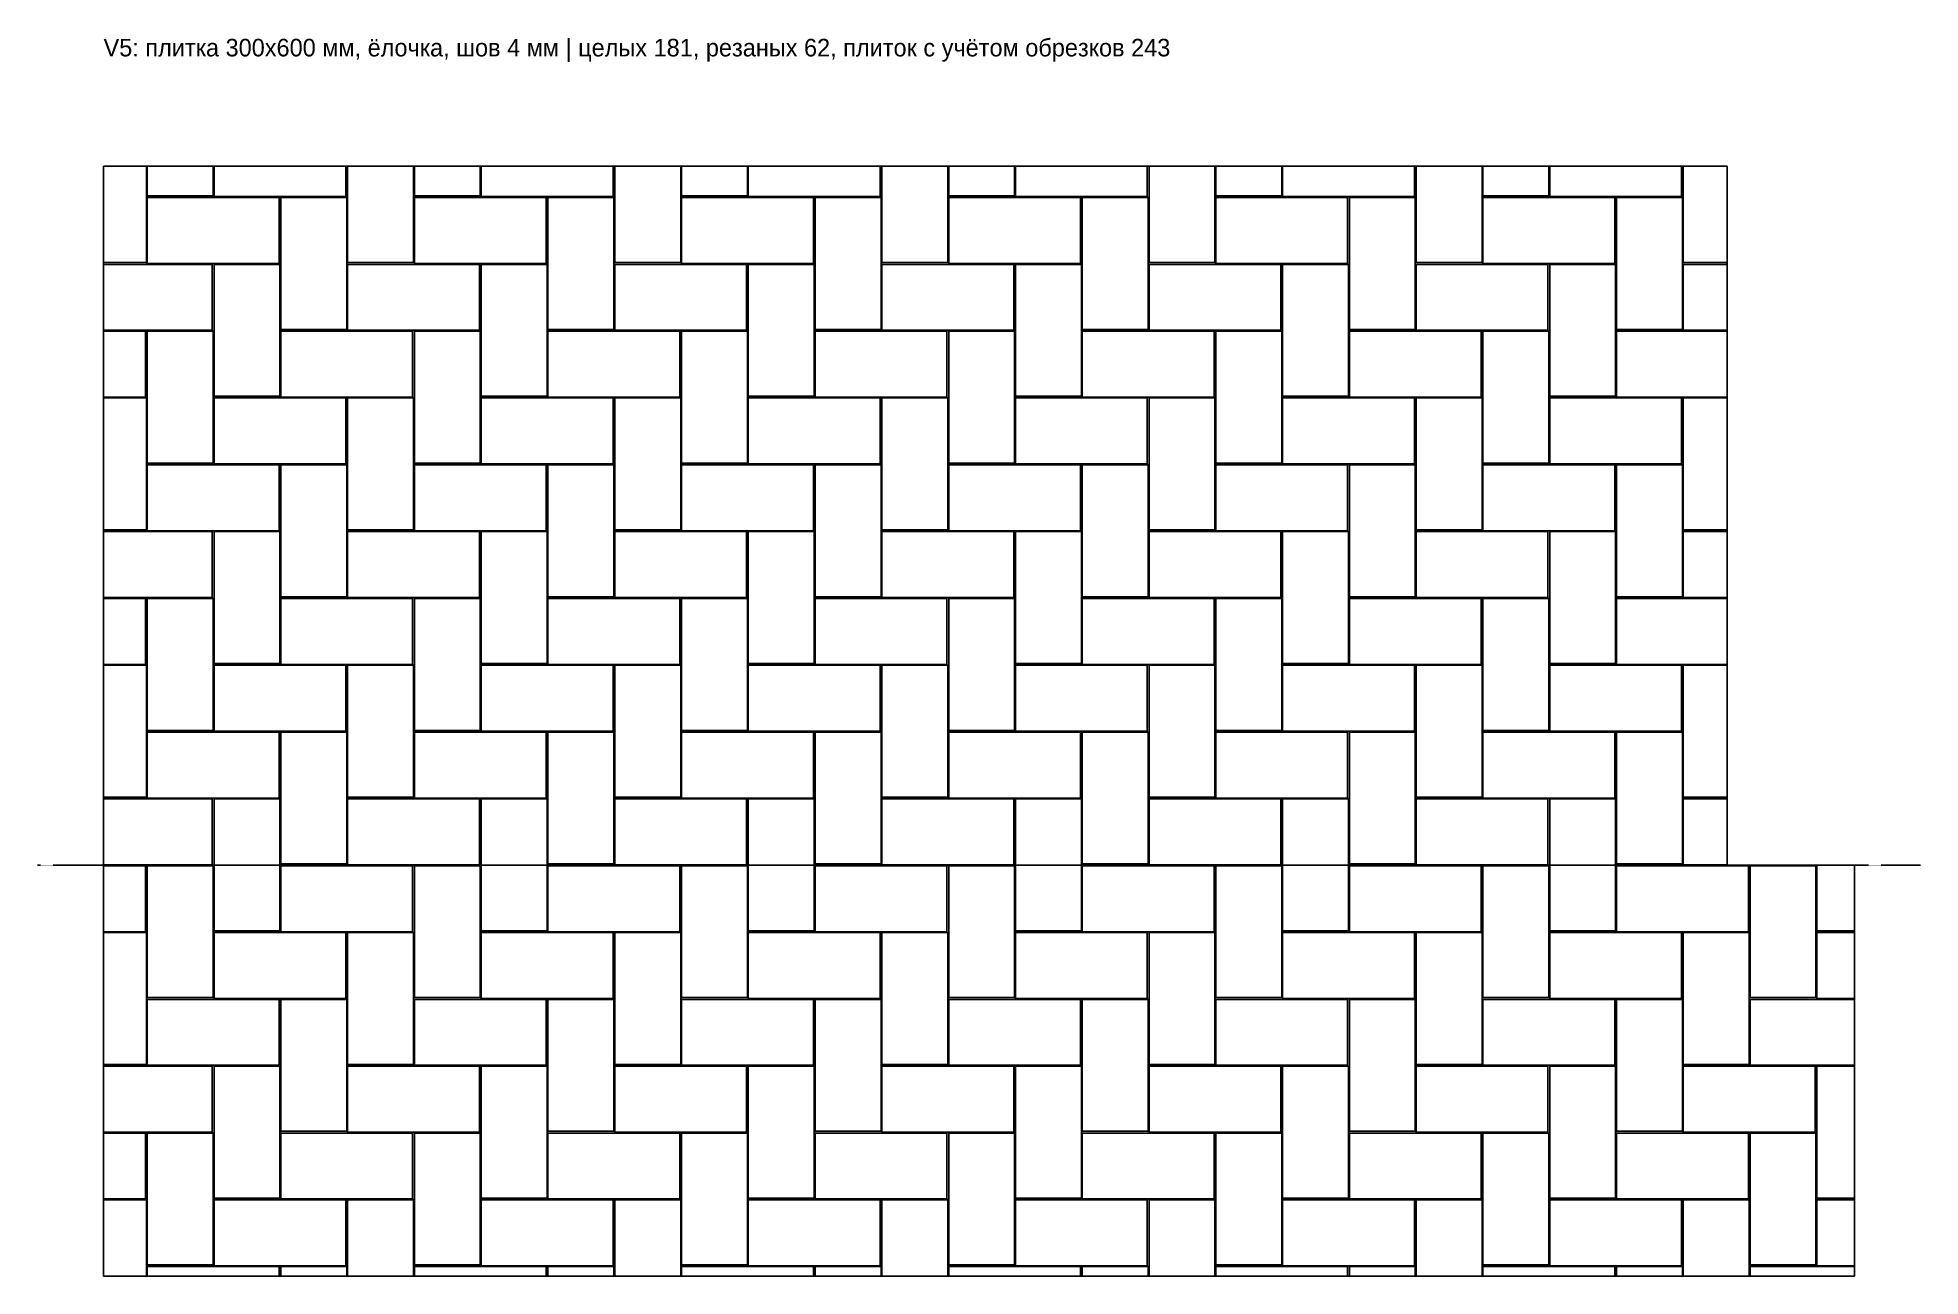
# Model space of a CAD drawing. Header units: millimetres. Extents: x -300 to 8270, y -1870 to 3765.
import ezdxf

# ---------------------------------------------------------------- set-up
doc = ezdxf.new("R2010")
doc.units = ezdxf.units.MM
doc.linetypes.add('DASHED', pattern=[1.524, 1.27, -0.254])
for name, color, linetype in [('KONTUR', 7, 'Continuous'), ('PLITKA_CEL', 8, 'Continuous'), ('PLITKA_MELK', 1, 'Continuous'), ('PLITKA_REZ', 2, 'Continuous'), ('STYK', 1, 'Continuous'), ('TEKST', 3, 'Continuous'), ('ZONY', 5, 'Continuous')]:
    doc.layers.add(name, color=color, linetype=linetype)

msp = doc.modelspace()

# ---------------------------------------------------------------- linework, layer by layer
at = {"layer": 'KONTUR'}
msp.add_lwpolyline([(7970, 0), (7970, -1870), (0, -1870), (0, 0), (0, 3180), (7390, 3180), (7390, 0), (7970, 0)], close=True, dxfattribs=at)
at = {"layer": 'PLITKA_CEL'}
for points in [[(199, 2738), (199, 3038), (799, 3038), (799, 2738), (199, 2738)], [(807, 2438), (807, 3038), (1107, 3038), (1107, 2438), (807, 2438)], [(1415, 2738), (1415, 3038), (2015, 3038), (2015, 2738), (1415, 2738)], [(2023, 2438), (2023, 3038), (2323, 3038), (2323, 2438), (2023, 2438)], [(2631, 2738), (2631, 3038), (3231, 3038), (3231, 2738), (2631, 2738)], [(3239, 2438), (3239, 3038), (3539, 3038), (3539, 2438), (3239, 2438)], [(3847, 2738), (3847, 3038), (4447, 3038), (4447, 2738), (3847, 2738)], [(4455, 2438), (4455, 3038), (4755, 3038), (4755, 2438), (4455, 2438)], [(5063, 2738), (5063, 3038), (5663, 3038), (5663, 2738), (5063, 2738)], [(5671, 2438), (5671, 3038), (5971, 3038), (5971, 2438), (5671, 2438)], [(6279, 2738), (6279, 3038), (6879, 3038), (6879, 2738), (6279, 2738)], [(6887, 2438), (6887, 3038), (7187, 3038), (7187, 2438), (6887, 2438)], [(503, 2134), (503, 2734), (803, 2734), (803, 2134), (503, 2134)], [(1111, 2434), (1111, 2734), (1711, 2734), (1711, 2434), (1111, 2434)], [(1719, 2134), (1719, 2734), (2019, 2734), (2019, 2134), (1719, 2134)], [(2327, 2434), (2327, 2734), (2927, 2734), (2927, 2434), (2327, 2434)], [(2935, 2134), (2935, 2734), (3235, 2734), (3235, 2134), (2935, 2134)], [(3543, 2434), (3543, 2734), (4143, 2734), (4143, 2434), (3543, 2434)], [(4151, 2134), (4151, 2734), (4451, 2734), (4451, 2134), (4151, 2134)], [(4759, 2434), (4759, 2734), (5359, 2734), (5359, 2434), (4759, 2434)], [(5367, 2134), (5367, 2734), (5667, 2734), (5667, 2134), (5367, 2134)], [(5975, 2434), (5975, 2734), (6575, 2734), (6575, 2434), (5975, 2434)], [(6583, 2134), (6583, 2734), (6883, 2734), (6883, 2134), (6583, 2134)], [(199, 1830), (199, 2430), (499, 2430), (499, 1830), (199, 1830)], [(807, 2130), (807, 2430), (1407, 2430), (1407, 2130), (807, 2130)], [(1415, 1830), (1415, 2430), (1715, 2430), (1715, 1830), (1415, 1830)], [(2023, 2130), (2023, 2430), (2623, 2430), (2623, 2130), (2023, 2130)], [(2631, 1830), (2631, 2430), (2931, 2430), (2931, 1830), (2631, 1830)], [(3239, 2130), (3239, 2430), (3839, 2430), (3839, 2130), (3239, 2130)], [(3847, 1830), (3847, 2430), (4147, 2430), (4147, 1830), (3847, 1830)], [(4455, 2130), (4455, 2430), (5055, 2430), (5055, 2130), (4455, 2130)], [(5063, 1830), (5063, 2430), (5363, 2430), (5363, 1830), (5063, 1830)], [(5671, 2130), (5671, 2430), (6271, 2430), (6271, 2130), (5671, 2130)], [(6279, 1830), (6279, 2430), (6579, 2430), (6579, 1830), (6279, 1830)], [(503, 1826), (503, 2126), (1103, 2126), (1103, 1826), (503, 1826)], [(1111, 1526), (1111, 2126), (1411, 2126), (1411, 1526), (1111, 1526)], [(1719, 1826), (1719, 2126), (2319, 2126), (2319, 1826), (1719, 1826)], [(2327, 1526), (2327, 2126), (2627, 2126), (2627, 1526), (2327, 1526)], [(2935, 1826), (2935, 2126), (3535, 2126), (3535, 1826), (2935, 1826)], [(3543, 1526), (3543, 2126), (3843, 2126), (3843, 1526), (3543, 1526)], [(4151, 1826), (4151, 2126), (4751, 2126), (4751, 1826), (4151, 1826)], [(4759, 1526), (4759, 2126), (5059, 2126), (5059, 1526), (4759, 1526)], [(5367, 1826), (5367, 2126), (5967, 2126), (5967, 1826), (5367, 1826)], [(5975, 1526), (5975, 2126), (6275, 2126), (6275, 1526), (5975, 1526)], [(6583, 1826), (6583, 2126), (7183, 2126), (7183, 1826), (6583, 1826)], [(199, 1522), (199, 1822), (799, 1822), (799, 1522), (199, 1522)], [(807, 1222), (807, 1822), (1107, 1822), (1107, 1222), (807, 1222)], [(1415, 1522), (1415, 1822), (2015, 1822), (2015, 1522), (1415, 1522)], [(2023, 1222), (2023, 1822), (2323, 1822), (2323, 1222), (2023, 1222)], [(2631, 1522), (2631, 1822), (3231, 1822), (3231, 1522), (2631, 1522)], [(3239, 1222), (3239, 1822), (3539, 1822), (3539, 1222), (3239, 1222)], [(3847, 1522), (3847, 1822), (4447, 1822), (4447, 1522), (3847, 1522)], [(4455, 1222), (4455, 1822), (4755, 1822), (4755, 1222), (4455, 1222)], [(5063, 1522), (5063, 1822), (5663, 1822), (5663, 1522), (5063, 1522)], [(5671, 1222), (5671, 1822), (5971, 1822), (5971, 1222), (5671, 1222)], [(6279, 1522), (6279, 1822), (6879, 1822), (6879, 1522), (6279, 1522)], [(6887, 1222), (6887, 1822), (7187, 1822), (7187, 1222), (6887, 1222)], [(503, 918), (503, 1518), (803, 1518), (803, 918), (503, 918)], [(1111, 1218), (1111, 1518), (1711, 1518), (1711, 1218), (1111, 1218)], [(1719, 918), (1719, 1518), (2019, 1518), (2019, 918), (1719, 918)], [(2327, 1218), (2327, 1518), (2927, 1518), (2927, 1218), (2327, 1218)], [(2935, 918), (2935, 1518), (3235, 1518), (3235, 918), (2935, 918)], [(3543, 1218), (3543, 1518), (4143, 1518), (4143, 1218), (3543, 1218)], [(4151, 918), (4151, 1518), (4451, 1518), (4451, 918), (4151, 918)], [(4759, 1218), (4759, 1518), (5359, 1518), (5359, 1218), (4759, 1218)], [(5367, 918), (5367, 1518), (5667, 1518), (5667, 918), (5367, 918)], [(5975, 1218), (5975, 1518), (6575, 1518), (6575, 1218), (5975, 1218)], [(6583, 918), (6583, 1518), (6883, 1518), (6883, 918), (6583, 918)], [(199, 614), (199, 1214), (499, 1214), (499, 614), (199, 614)], [(807, 914), (807, 1214), (1407, 1214), (1407, 914), (807, 914)], [(1415, 614), (1415, 1214), (1715, 1214), (1715, 614), (1415, 614)], [(2023, 914), (2023, 1214), (2623, 1214), (2623, 914), (2023, 914)], [(2631, 614), (2631, 1214), (2931, 1214), (2931, 614), (2631, 614)], [(3239, 914), (3239, 1214), (3839, 1214), (3839, 914), (3239, 914)], [(3847, 614), (3847, 1214), (4147, 1214), (4147, 614), (3847, 614)], [(4455, 914), (4455, 1214), (5055, 1214), (5055, 914), (4455, 914)], [(5063, 614), (5063, 1214), (5363, 1214), (5363, 614), (5063, 614)], [(5671, 914), (5671, 1214), (6271, 1214), (6271, 914), (5671, 914)], [(6279, 614), (6279, 1214), (6579, 1214), (6579, 614), (6279, 614)], [(503, 610), (503, 910), (1103, 910), (1103, 610), (503, 610)], [(1111, 310), (1111, 910), (1411, 910), (1411, 310), (1111, 310)], [(1719, 610), (1719, 910), (2319, 910), (2319, 610), (1719, 610)], [(2327, 310), (2327, 910), (2627, 910), (2627, 310), (2327, 310)], [(2935, 610), (2935, 910), (3535, 910), (3535, 610), (2935, 610)], [(3543, 310), (3543, 910), (3843, 910), (3843, 310), (3543, 310)], [(4151, 610), (4151, 910), (4751, 910), (4751, 610), (4151, 610)], [(4759, 310), (4759, 910), (5059, 910), (5059, 310), (4759, 310)], [(5367, 610), (5367, 910), (5967, 910), (5967, 610), (5367, 610)], [(5975, 310), (5975, 910), (6275, 910), (6275, 310), (5975, 310)], [(6583, 610), (6583, 910), (7183, 910), (7183, 610), (6583, 610)], [(199, 306), (199, 606), (799, 606), (799, 306), (199, 306)], [(807, 6), (807, 606), (1107, 606), (1107, 6), (807, 6)], [(1415, 306), (1415, 606), (2015, 606), (2015, 306), (1415, 306)], [(2023, 6), (2023, 606), (2323, 606), (2323, 6), (2023, 6)], [(2631, 306), (2631, 606), (3231, 606), (3231, 306), (2631, 306)], [(3239, 6), (3239, 606), (3539, 606), (3539, 6), (3239, 6)], [(3847, 306), (3847, 606), (4447, 606), (4447, 306), (3847, 306)], [(4455, 6), (4455, 606), (4755, 606), (4755, 6), (4455, 6)], [(5063, 306), (5063, 606), (5663, 606), (5663, 306), (5063, 306)], [(5671, 6), (5671, 606), (5971, 606), (5971, 6), (5671, 6)], [(6279, 306), (6279, 606), (6879, 606), (6879, 306), (6279, 306)], [(6887, 6), (6887, 606), (7187, 606), (7187, 6), (6887, 6)], [(503, -298), (503, 302), (803, 302), (803, -298), (503, -298)], [(1111, 2), (1111, 302), (1711, 302), (1711, 2), (1111, 2)], [(1719, -298), (1719, 302), (2019, 302), (2019, -298), (1719, -298)], [(2327, 2), (2327, 302), (2927, 302), (2927, 2), (2327, 2)], [(2935, -298), (2935, 302), (3235, 302), (3235, -298), (2935, -298)], [(3543, 2), (3543, 302), (4143, 302), (4143, 2), (3543, 2)], [(4151, -298), (4151, 302), (4451, 302), (4451, -298), (4151, -298)], [(4759, 2), (4759, 302), (5359, 302), (5359, 2), (4759, 2)], [(5367, -298), (5367, 302), (5667, 302), (5667, -298), (5367, -298)], [(5975, 2), (5975, 302), (6575, 302), (6575, 2), (5975, 2)], [(6583, -298), (6583, 302), (6883, 302), (6883, -298), (6583, -298)], [(199, -602), (199, -2), (499, -2), (499, -602), (199, -602)], [(807, -302), (807, -2), (1407, -2), (1407, -302), (807, -302)], [(1415, -602), (1415, -2), (1715, -2), (1715, -602), (1415, -602)], [(2023, -302), (2023, -2), (2623, -2), (2623, -302), (2023, -302)], [(2631, -602), (2631, -2), (2931, -2), (2931, -602), (2631, -602)], [(3239, -302), (3239, -2), (3839, -2), (3839, -302), (3239, -302)], [(3847, -602), (3847, -2), (4147, -2), (4147, -602), (3847, -602)], [(4455, -302), (4455, -2), (5055, -2), (5055, -302), (4455, -302)], [(5063, -602), (5063, -2), (5363, -2), (5363, -602), (5063, -602)], [(5671, -302), (5671, -2), (6271, -2), (6271, -302), (5671, -302)], [(6279, -602), (6279, -2), (6579, -2), (6579, -602), (6279, -602)], [(6887, -302), (6887, -2), (7487, -2), (7487, -302), (6887, -302)], [(7495, -602), (7495, -2), (7795, -2), (7795, -602), (7495, -602)], [(503, -606), (503, -306), (1103, -306), (1103, -606), (503, -606)], [(1111, -906), (1111, -306), (1411, -306), (1411, -906), (1111, -906)], [(1719, -606), (1719, -306), (2319, -306), (2319, -606), (1719, -606)], [(2327, -906), (2327, -306), (2627, -306), (2627, -906), (2327, -906)], [(2935, -606), (2935, -306), (3535, -306), (3535, -606), (2935, -606)], [(3543, -906), (3543, -306), (3843, -306), (3843, -906), (3543, -906)], [(4151, -606), (4151, -306), (4751, -306), (4751, -606), (4151, -606)], [(4759, -906), (4759, -306), (5059, -306), (5059, -906), (4759, -906)], [(5367, -606), (5367, -306), (5967, -306), (5967, -606), (5367, -606)], [(5975, -906), (5975, -306), (6275, -306), (6275, -906), (5975, -906)], [(6583, -606), (6583, -306), (7183, -306), (7183, -606), (6583, -606)], [(7191, -906), (7191, -306), (7491, -306), (7491, -906), (7191, -906)], [(199, -910), (199, -610), (799, -610), (799, -910), (199, -910)], [(807, -1210), (807, -610), (1107, -610), (1107, -1210), (807, -1210)], [(1415, -910), (1415, -610), (2015, -610), (2015, -910), (1415, -910)], [(2023, -1210), (2023, -610), (2323, -610), (2323, -1210), (2023, -1210)], [(2631, -910), (2631, -610), (3231, -610), (3231, -910), (2631, -910)], [(3239, -1210), (3239, -610), (3539, -610), (3539, -1210), (3239, -1210)], [(3847, -910), (3847, -610), (4447, -610), (4447, -910), (3847, -910)], [(4455, -1210), (4455, -610), (4755, -610), (4755, -1210), (4455, -1210)], [(5063, -910), (5063, -610), (5663, -610), (5663, -910), (5063, -910)], [(5671, -1210), (5671, -610), (5971, -610), (5971, -1210), (5671, -1210)], [(6279, -910), (6279, -610), (6879, -610), (6879, -910), (6279, -910)], [(6887, -1210), (6887, -610), (7187, -610), (7187, -1210), (6887, -1210)], [(503, -1514), (503, -914), (803, -914), (803, -1514), (503, -1514)], [(1111, -1214), (1111, -914), (1711, -914), (1711, -1214), (1111, -1214)], [(1719, -1514), (1719, -914), (2019, -914), (2019, -1514), (1719, -1514)], [(2327, -1214), (2327, -914), (2927, -914), (2927, -1214), (2327, -1214)], [(2935, -1514), (2935, -914), (3235, -914), (3235, -1514), (2935, -1514)], [(3543, -1214), (3543, -914), (4143, -914), (4143, -1214), (3543, -1214)], [(4151, -1514), (4151, -914), (4451, -914), (4451, -1514), (4151, -1514)], [(4759, -1214), (4759, -914), (5359, -914), (5359, -1214), (4759, -1214)], [(5367, -1514), (5367, -914), (5667, -914), (5667, -1514), (5367, -1514)], [(5975, -1214), (5975, -914), (6575, -914), (6575, -1214), (5975, -1214)], [(6583, -1514), (6583, -914), (6883, -914), (6883, -1514), (6583, -1514)], [(7191, -1214), (7191, -914), (7791, -914), (7791, -1214), (7191, -1214)], [(199, -1818), (199, -1218), (499, -1218), (499, -1818), (199, -1818)], [(807, -1518), (807, -1218), (1407, -1218), (1407, -1518), (807, -1518)], [(1415, -1818), (1415, -1218), (1715, -1218), (1715, -1818), (1415, -1818)], [(2023, -1518), (2023, -1218), (2623, -1218), (2623, -1518), (2023, -1518)], [(2631, -1818), (2631, -1218), (2931, -1218), (2931, -1818), (2631, -1818)], [(3239, -1518), (3239, -1218), (3839, -1218), (3839, -1518), (3239, -1518)], [(3847, -1818), (3847, -1218), (4147, -1218), (4147, -1818), (3847, -1818)], [(4455, -1518), (4455, -1218), (5055, -1218), (5055, -1518), (4455, -1518)], [(5063, -1818), (5063, -1218), (5363, -1218), (5363, -1818), (5063, -1818)], [(5671, -1518), (5671, -1218), (6271, -1218), (6271, -1518), (5671, -1518)], [(6279, -1818), (6279, -1218), (6579, -1218), (6579, -1818), (6279, -1818)], [(6887, -1518), (6887, -1218), (7487, -1218), (7487, -1518), (6887, -1518)], [(7495, -1818), (7495, -1218), (7795, -1218), (7795, -1818), (7495, -1818)], [(503, -1822), (503, -1522), (1103, -1522), (1103, -1822), (503, -1822)], [(1719, -1822), (1719, -1522), (2319, -1522), (2319, -1822), (1719, -1822)], [(2935, -1822), (2935, -1522), (3535, -1522), (3535, -1822), (2935, -1822)], [(4151, -1822), (4151, -1522), (4751, -1522), (4751, -1822), (4151, -1822)], [(5367, -1822), (5367, -1522), (5967, -1522), (5967, -1822), (5367, -1822)], [(6583, -1822), (6583, -1522), (7183, -1522), (7183, -1822), (6583, -1822)]]:
    msp.add_lwpolyline(points, close=True, dxfattribs=at)
at = {"layer": 'PLITKA_MELK'}
for points in [[(199, -1826), (799, -1826), (799, -1870), (199, -1870), (199, -1826)], [(807, -1826), (1107, -1826), (1107, -1870), (807, -1870), (807, -1826)], [(1415, -1826), (2015, -1826), (2015, -1870), (1415, -1870), (1415, -1826)], [(2023, -1826), (2323, -1826), (2323, -1870), (2023, -1870), (2023, -1826)], [(2631, -1826), (3231, -1826), (3231, -1870), (2631, -1870), (2631, -1826)], [(3239, -1826), (3539, -1826), (3539, -1870), (3239, -1870), (3239, -1826)], [(3847, -1826), (4447, -1826), (4447, -1870), (3847, -1870), (3847, -1826)], [(4455, -1826), (4755, -1826), (4755, -1870), (4455, -1870), (4455, -1826)], [(5063, -1826), (5663, -1826), (5663, -1870), (5063, -1870), (5063, -1826)], [(5671, -1826), (5971, -1826), (5971, -1870), (5671, -1870), (5671, -1826)], [(6279, -1826), (6879, -1826), (6879, -1870), (6279, -1870), (6279, -1826)], [(6887, -1826), (7187, -1826), (7187, -1870), (6887, -1870), (6887, -1826)], [(7495, -1826), (7970, -1826), (7970, -1870), (7495, -1870), (7495, -1826)]]:
    msp.add_lwpolyline(points, close=True, dxfattribs=at)
at = {"layer": 'PLITKA_REZ'}
for points in [[(195, 2742), (0, 2742), (0, 3180), (195, 3180), (195, 2742)], [(499, 3046), (199, 3046), (199, 3180), (499, 3180), (499, 3046)], [(1103, 3042), (503, 3042), (503, 3180), (1103, 3180), (1103, 3042)], [(1411, 2742), (1111, 2742), (1111, 3180), (1411, 3180), (1411, 2742)], [(1715, 3046), (1415, 3046), (1415, 3180), (1715, 3180), (1715, 3046)], [(2319, 3042), (1719, 3042), (1719, 3180), (2319, 3180), (2319, 3042)], [(2627, 2742), (2327, 2742), (2327, 3180), (2627, 3180), (2627, 2742)], [(2931, 3046), (2631, 3046), (2631, 3180), (2931, 3180), (2931, 3046)], [(3535, 3042), (2935, 3042), (2935, 3180), (3535, 3180), (3535, 3042)], [(3843, 2742), (3543, 2742), (3543, 3180), (3843, 3180), (3843, 2742)], [(4147, 3046), (3847, 3046), (3847, 3180), (4147, 3180), (4147, 3046)], [(4751, 3042), (4151, 3042), (4151, 3180), (4751, 3180), (4751, 3042)], [(5059, 2742), (4759, 2742), (4759, 3180), (5059, 3180), (5059, 2742)], [(5363, 3046), (5063, 3046), (5063, 3180), (5363, 3180), (5363, 3046)], [(5967, 3042), (5367, 3042), (5367, 3180), (5967, 3180), (5967, 3042)], [(6275, 2742), (5975, 2742), (5975, 3180), (6275, 3180), (6275, 2742)], [(6579, 3046), (6279, 3046), (6279, 3180), (6579, 3180), (6579, 3046)], [(7183, 3042), (6583, 3042), (6583, 3180), (7183, 3180), (7183, 3042)], [(7191, 2742), (7191, 3180), (7390, 3180), (7390, 2742), (7191, 2742)], [(495, 2734), (495, 2434), (0, 2434), (0, 2734), (495, 2734)], [(7191, 2434), (7191, 2734), (7390, 2734), (7390, 2434), (7191, 2434)], [(191, 2430), (191, 2130), (0, 2130), (0, 2430), (191, 2430)], [(6887, 2130), (6887, 2430), (7390, 2430), (7390, 2130), (6887, 2130)], [(195, 2126), (195, 1526), (0, 1526), (0, 2126), (195, 2126)], [(7191, 1526), (7191, 2126), (7390, 2126), (7390, 1526), (7191, 1526)], [(495, 1518), (495, 1218), (0, 1218), (0, 1518), (495, 1518)], [(7191, 1218), (7191, 1518), (7390, 1518), (7390, 1218), (7191, 1218)], [(191, 1214), (191, 914), (0, 914), (0, 1214), (191, 1214)], [(6887, 914), (6887, 1214), (7390, 1214), (7390, 914), (6887, 914)], [(195, 910), (195, 310), (0, 310), (0, 910), (195, 910)], [(7191, 310), (7191, 910), (7390, 910), (7390, 310), (7191, 310)], [(495, 302), (495, 2), (0, 2), (0, 302), (495, 302)], [(7191, 2), (7191, 302), (7390, 302), (7390, 2), (7191, 2)], [(7799, -298), (7799, 0), (7970, 0), (7970, -298), (7799, -298)], [(191, -2), (191, -302), (0, -302), (0, -2), (191, -2)], [(195, -306), (195, -906), (0, -906), (0, -306), (195, -306)], [(7799, -606), (7799, -306), (7970, -306), (7970, -606), (7799, -606)], [(7495, -910), (7495, -610), (7970, -610), (7970, -910), (7495, -910)], [(495, -914), (495, -1214), (0, -1214), (0, -914), (495, -914)], [(7799, -1514), (7799, -914), (7970, -914), (7970, -1514), (7799, -1514)], [(191, -1218), (191, -1518), (0, -1518), (0, -1218), (191, -1218)], [(195, -1522), (195, -1870), (0, -1870), (0, -1522), (195, -1522)], [(1111, -1522), (1411, -1522), (1411, -1870), (1111, -1870), (1111, -1522)], [(2327, -1522), (2627, -1522), (2627, -1870), (2327, -1870), (2327, -1522)], [(3543, -1522), (3843, -1522), (3843, -1870), (3543, -1870), (3543, -1522)], [(4759, -1522), (5059, -1522), (5059, -1870), (4759, -1870), (4759, -1522)], [(5975, -1522), (6275, -1522), (6275, -1870), (5975, -1870), (5975, -1522)], [(7191, -1522), (7491, -1522), (7491, -1870), (7191, -1870), (7191, -1522)], [(7799, -1822), (7799, -1522), (7970, -1522), (7970, -1822), (7799, -1822)]]:
    msp.add_lwpolyline(points, close=True, dxfattribs=at)
at = {"layer": 'STYK', "linetype": 'DASHED'}
msp.add_line((-300, 0), (8270, 0), dxfattribs=at)
at = {"layer": 'ZONY'}
for points in [[(7390, 0), (7390, 3180), (0, 3180), (0, 0), (7390, 0)], [(7970, -1870), (7970, 0), (0, 0), (0, -1870), (7970, -1870)]]:
    msp.add_lwpolyline(points, close=True, dxfattribs=at)

# ---------------------------------------------------------------- texts
at = {"layer": 'TEKST'}
msp.add_text('V5: плитка 300x600 мм, ёлочка, шов 4 мм | целых 181, резаных 62, плиток с учётом обрезков 243', height=80, dxfattribs=at).set_placement((0, 3680))

doc.saveas('drawing.dxf')
